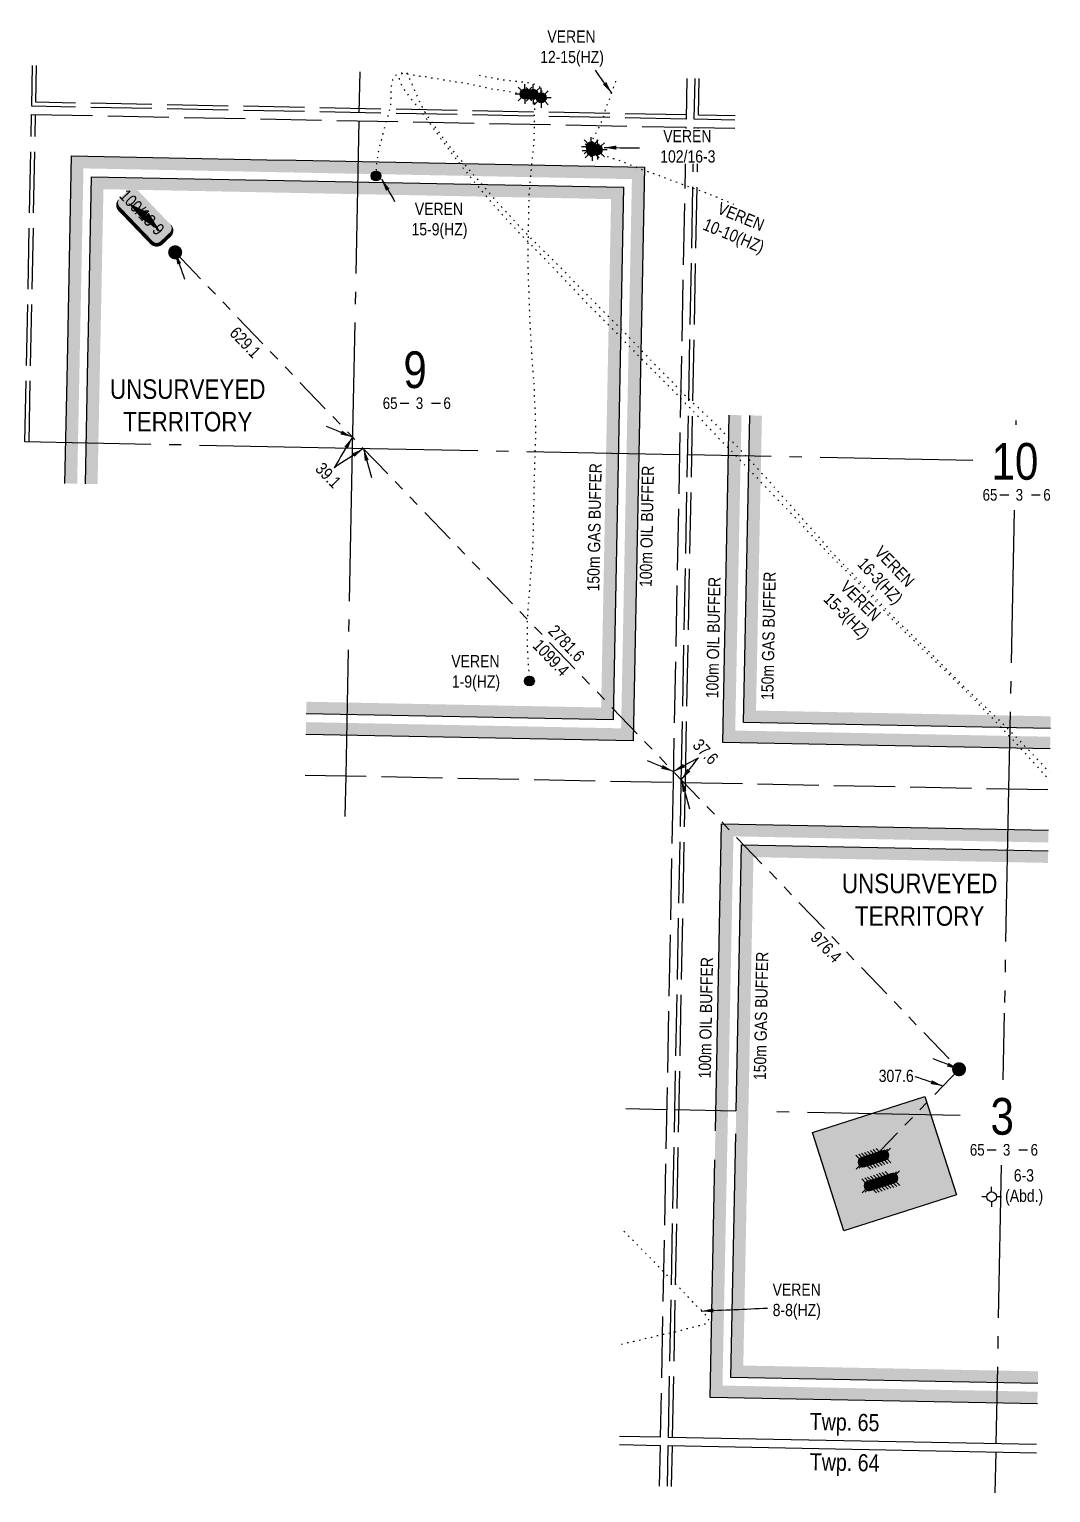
# Model space of a CAD drawing. Extents: x 408473 to 428843, y 6046006 to 6059852.
# Drawn here: x 421938 to 422774, y 6048224 to 6049422 of the extents above; entities that cross this region are included whole.
import ezdxf
from ezdxf.enums import TextEntityAlignment as Align

# ---------------------------------------------------------------- set-up
doc = ezdxf.new("R2010")
doc.units = 0
doc.header["$LTSCALE"] = 5
doc.header["$PDSIZE"] = 0.5
for name, pattern in [('foc-DOT', [1, 0.2, -0.8]), ('foc-DRILLPATH', [14.75, 6, -1.75, 1.75, -1.75, 1.75, -1.75]), ('foc-QUARTERLINE', [33, 25, -3, 2, -3]), ('foc-UNSURVEYED', [12.5, 10, -2.5])]:
    doc.linetypes.add(name, pattern=pattern)
for name, color, linetype in [('10', 1, 'Continuous'), ('9', 3, 'Continuous'), ('ABADATA-DRILL', 8, 'foc-DOT'), ('ABADATA-DRILL-T', 8, 'Continuous'), ('AS-TARGET-GAS', 182, 'Continuous'), ('AS-TARGET-GAS-H', 181, 'Continuous'), ('AS-TARGET-OIL', 146, 'Continuous'), ('AS-TARGET-OIL-H', 131, 'Continuous'), ('D-TXT', 6, 'Continuous'), ('L-BD', 7, 'Continuous'), ('L-MON', 1, 'Continuous'), ('L-SECLBL', 7, 'Continuous'), ('L-SECQ', 8, 'foc-QUARTERLINE'), ('L-SECU', 7, 'Continuous'), ('L-UNS-T', 3, 'Continuous'), ('L-USEC', 7, 'foc-UNSURVEYED'), ('P-BUFFER-PURPLE-T', 187, 'Continuous'), ('P-PDRILLPATH', 12, 'foc-DRILLPATH'), ('P-PROPOSED', 10, 'Continuous'), ('P-PROPOSED-H', 21, 'Continuous')]:
    doc.layers.add(name, color=color, linetype=linetype)
doc.styles.add('80', font='ARIALN.TTF', dxfattribs={"height": 10})
doc.styles.add('80CG', font='ARIALN.TTF', dxfattribs={"height": 10})
doc.styles.add('80L', font='ARIALN.TTF', dxfattribs={"height": 10})
doc.styles.add('SIMPLEX', font='ARIALN.TTF')
doc.dimstyles.new('Compass 5 000', dxfattribs={"dimscale": 5, "dimtxt": 9, "dimasz": 2, "dimexe": 0.2, "dimexo": 0.0625, "dimgap": 0.5, "dimtad": 0, "dimtih": 1, "dimtoh": 1, "dimzin": 0, "dimdsep": 46, "dimtxsty": '80CG', "dimcen": 0.1, "dimse1": 1, "dimse2": 1, "dimclrd": 256, "dimclrt": 256, "dimaunit": 1, "dimadec": 4, "dimazin": 0, "dimtfac": 0.06, "dimtofl": 0, "dimtmove": 0, "dimatfit": 1, "dimfxl": 0.2, "dimtolj": 1, "dimtzin": 0, "dimlwd": -1, "dimarcsym": 0})

# ---------------------------------------------------------------- blocks, each defined once
blk = doc.blocks.new('GAS')
h = blk.add_hatch(color=255)
h.dxf.hatch_style = 1
edge = h.paths.add_edge_path()
edge.add_arc((0, 0), 0.9, 0, 360)
for p, q in [((-0.81, 0), (-1.62, 0)), ((-0.57, 0.57), (-1.14, 1.14)), ((0, 0.81), (0, 1.62)), ((0.57, 0.57), (1.14, 1.14)), ((1.62, 0), (0.81, 0)), ((-0.57, -0.57), (-1.14, -1.14)), ((0, -0.81), (0, -1.62)), ((1.14, -1.14), (0.57, -0.57))]:
    blk.add_line(p, q)
blk.add_circle((0, 0), 0.8)
blk = doc.blocks.new('L-SECLBL')
at = {"layer": '9', "color": 7}
for p, q in [((-5.1, -27.8), (-12.3, -27.8)), ((20.7, -27.8), (13.5, -27.8))]:
    blk.add_line(p, q, dxfattribs=at)
at = {"layer": '10', "color": 2, "style": 'SIMPLEX'}
blk.add_attdef('SEC', text='', height=30, dxfattribs=at).set_placement((0, 0), align=Align.MIDDLE)
at = {"layer": '10', "color": 5, "style": '80L'}
blk.add_attdef('TWP', text='', height=9.5, dxfattribs=at).set_placement((-14.4, -27.4), align=Align.MIDDLE_RIGHT)
blk.add_attdef('RGE', text='', height=9.5, dxfattribs=at).set_placement((3.6, -27.4), align=Align.MIDDLE_CENTER)
blk.add_attdef('MER', text='', height=9.5, dxfattribs=at).set_placement((23.2, -27.4), align=Align.MIDDLE_LEFT)
blk = doc.blocks.new('GABD')
for p, q in [((-0.81, 0), (-1.62, 0)), ((0, 0.81), (0, 1.62)), ((1.62, 0), (0.81, 0)), ((0, -0.81), (0, -1.62))]:
    blk.add_line(p, q)
blk.add_circle((0, 0), 0.8)
blk = doc.blocks.new('plbh')
at = {"layer": 'L-MON'}
h = blk.add_hatch(color=255, dxfattribs=at)
h.dxf.hatch_style = 1
edge = h.paths.add_edge_path()
edge.add_arc((0, 0), 1.16, 0, 360)
h = blk.add_hatch(color=256, dxfattribs=at)
h.dxf.hatch_style = 1
h.paths.add_polyline_path([(0.96, 0, 1), (-0.96, 0, 1)])
h.paths.add_polyline_path([(0.91, 0, 1), (-0.91, 0, 1)], flags=16)
h.paths.add_polyline_path([(0.45, 0, -1), (-0.45, 0, -1)], flags=0)
h = blk.add_hatch(color=256, dxfattribs=at)
h.dxf.hatch_style = 1
h.paths.add_polyline_path([(0.45, 0, 1), (-0.45, 0, 1)])
h.paths.add_polyline_path([(0.4, 0, 1), (-0.4, 0, 1)], flags=16)
at = {"layer": 'L-MON', "color": 240}
for radius in [0.96, 0.91, 0.45, 0.4]:
    blk.add_circle((0, 0), radius, dxfattribs=at)
blk = doc.blocks.new('*U124')
h = blk.add_hatch(color=255)
edge = h.paths.add_edge_path()
edge.add_line((-19, -11.5), (19, -11.5))
edge.add_arc((19, -5.5), 6, 270, 360)
edge.add_line((25, -5.5), (25, 4))
edge.add_arc((19, 4), 6, 0, 90)
edge.add_line((19, 10), (-19, 10))
edge.add_arc((-19, 4), 6, 90, 180)
edge.add_line((-25, 4), (-25, -5.5))
edge.add_arc((-19, -5.5), 6, 180, 270)
at = {"color": 1, "flags": 128}
blk.add_lwpolyline([(-19, -11.5, 3, 3, 0), (19, -11.5, 3, 3, 0.414214), (25, -5.5, 3, 3, 0), (25, 4, 3, 0, 0.414214), (19, 10, 0, 0, 0), (-19, 10, 0, 0, 0.414214), (-25, 4, 0, 0, 0), (-25, -5.5, 0, 3, 0.414214)], format="xyseb", close=True, dxfattribs=at)
for points in [[(-17.6, -2.9, 0, 7.5, 0), (0, 0, 0, 0, 0)], [(17.1, 0, 0, 7.5, 0), (0, 0, 0, 0, 0)]]:
    blk.add_lwpolyline(points, format="xyseb", dxfattribs=at)
at = {"color": 1, "style": '80'}
blk.add_attdef('ENTER_TEXT_001', (-26.8, -4.9), '', height=10, dxfattribs=at)
blk = doc.blocks.new('WC')
at = {"layer": 'L-MON'}
h = blk.add_hatch(color=255, dxfattribs=at)
h.dxf.hatch_style = 1
edge = h.paths.add_edge_path()
edge.add_arc((0, 0), 0.9, 0, 360)
at = {"layer": 'L-MON', "color": 240, "flags": 128}
for points in [[(-0.62, 0.5), (-1.23, 1.12)], [(0.52, 0.61), (1.13, 1.21)], [(-1.18, -1.18), (-0.56, -0.57)], [(1.16, -1.18), (0.56, -0.57)]]:
    blk.add_lwpolyline(points, dxfattribs=at)
at = {"layer": 'L-MON', "color": 240}
for radius in [0.8, 0.373]:
    blk.add_circle((0, 0), radius, dxfattribs=at)

msp = doc.modelspace()

# ---------------------------------------------------------------- hatches: boundary and pattern name
at = {"layer": 'ABADATA-DRILL-T'}
h = msp.add_hatch(color=256, dxfattribs=at)
h.dxf.hatch_style = 1
edge = h.paths.add_edge_path()
edge.add_arc((422221.811, 6049301.945), 4, 0, 360)
h = msp.add_hatch(color=256, dxfattribs=at)
h.dxf.hatch_style = 1
edge = h.paths.add_edge_path()
edge.add_arc((422347.438, 6048888.462), 4, 0, 360)
at = {"layer": 'AS-TARGET-GAS-H'}
h = msp.add_hatch(color=256, dxfattribs=at)
h.dxf.hatch_style = 1
h.paths.add_polyline_path([(421983.851, 6049049.904), (421993.85, 6049049.708), (421998.669, 6049291.102), (422414.248, 6049282.953), (422406.088, 6048866.815), (422164.897, 6048871.544), (422164.699, 6048861.546), (422415.89, 6048856.621), (422424.442, 6049292.755), (422132.819, 6049298.474), (422115.355, 6049298.816), (421988.871, 6049301.296), (421986.364, 6049175.751), (421985.889, 6049151.971)])
h = msp.add_hatch(color=256, dxfattribs=at)
h.dxf.hatch_style = 1
h.paths.add_polyline_path([(422774.152, 6048859.598), (422773.957, 6048849.6), (422522.689, 6048854.527), (422527.708, 6049105.919), (422537.706, 6049105.723), (422532.886, 6048864.329)])
h = msp.add_hatch(color=256, dxfattribs=at)
h.dxf.hatch_style = 1
h.paths.add_polyline_path([(422771.821, 6048739.62), (422772.015, 6048749.619), (422520.981, 6048754.541), (422512.272, 6048318.41), (422763.541, 6048313.483), (422763.735, 6048323.481), (422522.47, 6048328.212), (422530.779, 6048744.347)])
at = {"layer": 'AS-TARGET-OIL-H'}
h = msp.add_hatch(color=256, dxfattribs=at)
h.dxf.hatch_style = 1
h.paths.add_polyline_path([(421967.155, 6049050.231), (421977.153, 6049050.035), (421982.306, 6049308.126), (422431.272, 6049299.323), (422422.457, 6048849.791), (422164.567, 6048854.848), (422164.369, 6048844.85), (422432.259, 6048839.597), (422441.466, 6049309.125), (422156.468, 6049314.713), (422132.51, 6049315.183), (421972.508, 6049318.32), (421969.128, 6049149.068), (421968.862, 6049135.725)])
h = msp.add_hatch(color=256, dxfattribs=at)
h.dxf.hatch_style = 1
h.paths.add_polyline_path([(422773.827, 6048842.901), (422773.63, 6048832.903), (422505.659, 6048838.157), (422511.011, 6049106.247), (422521.01, 6049106.05), (422515.856, 6048847.959)])
h = msp.add_hatch(color=256, dxfattribs=at)
h.dxf.hatch_style = 1
h.paths.add_polyline_path([(422772.145, 6048756.317), (422772.339, 6048766.315), (422504.617, 6048771.565), (422495.242, 6048302.04), (422763.217, 6048296.786), (422763.411, 6048306.784), (422505.44, 6048311.842), (422514.416, 6048761.371)])
at = {"layer": 'P-PROPOSED-H'}
h = msp.add_hatch(color=256, dxfattribs=at)
h.dxf.hatch_style = 1
h.paths.add_polyline_path([(422579.002, 6048518.955), (422671.101, 6048548.518), (422696.939, 6048468.023), (422662.082, 6048456.882), (422604.827, 6048438.503)])

# ---------------------------------------------------------------- linework, layer by layer
at = {"layer": 'ABADATA-DRILL', "flags": 128}
for points in [[(422343.758, 6049368.986), (422343.758, 6049368.986), (422343.794, 6049368.969), (422343.857, 6049368.931), (422343.933, 6049368.893), (422344.019, 6049368.851), (422344.121, 6049368.796), (422344.19, 6049368.731), (422344.175, 6049368.674), (422344.111, 6049368.619), (422344.036, 6049368.534), (422343.928, 6049368.453), (422343.78, 6049368.389), (422343.601, 6049368.299), (422343.416, 6049368.223), (422343.299, 6049368.208), (422343.23, 6049368.223), (422343.153, 6049368.224), (422343.063, 6049368.216), (422343.003, 6049368.241), (422342.998, 6049368.318), (422342.993, 6049368.378), (422342.984, 6049368.465), (422342.973, 6049368.588), (422342.956, 6049368.695), (422342.944, 6049368.772), (422342.914, 6049368.946), (422342.899, 6049369.053), (422342.884, 6049369.147), (422342.862, 6049369.217), (422342.847, 6049369.274), (422342.842, 6049369.338), (422342.853, 6049369.401), (422342.871, 6049369.464), (422342.882, 6049369.513), (422342.876, 6049369.557), (422342.873, 6049369.594), (422342.867, 6049369.62), (422342.858, 6049369.651), (422342.852, 6049369.687), (422342.839, 6049369.731), (422342.823, 6049369.738), (422342.825, 6049369.675), (422342.83, 6049369.578), (422342.831, 6049369.478), (422342.842, 6049369.381), (422342.85, 6049369.284), (422342.846, 6049369.234), (422342.839, 6049369.188), (422342.821, 6049369.135), (422342.763, 6049369.089), (422342.646, 6049369.061), (422342.469, 6049369.055), (422342.236, 6049369.059), (422341.959, 6049369.072), (422341.64, 6049369.088), (422341.27, 6049369.115), (422340.854, 6049369.14), (422340.401, 6049369.169), (422339.925, 6049369.195), (422339.442, 6049369.224), (422338.946, 6049369.274), (422338.411, 6049369.345), (422337.836, 6049369.423), (422337.221, 6049369.512), (422336.559, 6049369.628), (422335.869, 6049369.762), (422335.141, 6049369.903), (422334.374, 6049370.061), (422333.587, 6049370.227), (422332.84, 6049370.381), (422332.113, 6049370.536), (422331.366, 6049370.7), (422330.583, 6049370.873), (422329.769, 6049371.035), (422328.919, 6049371.189), (422328.045, 6049371.349), (422327.175, 6049371.507), (422326.35, 6049371.646), (422324.718, 6049371.882), (422323.03, 6049372.152), (422321.405, 6049372.447), (422319.953, 6049372.672), (422319.291, 6049372.755), (422318.639, 6049372.828), (422317.967, 6049372.895), (422317.268, 6049372.969), (422316.55, 6049373.076), (422315.836, 6049373.217), (422315.036, 6049373.409), (422314.26, 6049373.615), (422313.471, 6049373.814), (422312.678, 6049374.003), (422311.884, 6049374.182), (422311.088, 6049374.357), (422310.291, 6049374.52), (422309.49, 6049374.682), (422308.694, 6049374.854), (422307.867, 6049375.044), (422307.018, 6049375.241), (422306.154, 6049375.428), (422305.314, 6049375.605), (422304.468, 6049375.791), (422303.611, 6049375.978), (422302.758, 6049376.162), (422301.928, 6049376.335), (422301.131, 6049376.5), (422300.347, 6049376.659), (422299.584, 6049376.804), (422298.809, 6049376.943), (422298.009, 6049377.082), (422297.162, 6049377.242), (422296.275, 6049377.416), (422295.352, 6049377.591), (422294.428, 6049377.759), (422293.524, 6049377.917), (422292.63, 6049378.065), (422291.71, 6049378.21), (422290.782, 6049378.355), (422289.885, 6049378.489), (422289.05, 6049378.599), (422288.269, 6049378.698), (422287.477, 6049378.806), (422286.646, 6049378.936), (422285.829, 6049379.072), (422285.051, 6049379.194), (422284.263, 6049379.307), (422283.422, 6049379.416), (422282.551, 6049379.534), (422281.653, 6049379.668), (422280.789, 6049379.798), (422279.914, 6049379.916), (422279.126, 6049380.028), (422278.302, 6049380.157), (422277.495, 6049380.297), (422276.694, 6049380.449), (422275.904, 6049380.598), (422275.127, 6049380.757), (422274.35, 6049380.929), (422273.547, 6049381.111), (422271.916, 6049381.44), (422271.128, 6049381.559), (422270.373, 6049381.654), (422269.612, 6049381.752), (422268.804, 6049381.865), (422268.003, 6049381.977), (422267.241, 6049382.082), (422266.467, 6049382.204), (422265.663, 6049382.354), (422264.826, 6049382.507), (422263.972, 6049382.663), (422263.135, 6049382.813), (422262.337, 6049382.952), (422261.573, 6049383.087), (422260.816, 6049383.216), (422260.287, 6049383.286), (422259.535, 6049383.354), (422258.742, 6049383.403), (422257.893, 6049383.46), (422256.968, 6049383.542), (422255.98, 6049383.671), (422255, 6049383.834), (422254.063, 6049383.999), (422253.186, 6049384.163), (422252.346, 6049384.323), (422251.519, 6049384.476), (422250.711, 6049384.622), (422249.921, 6049384.764), (422249.15, 6049384.899), (422248.389, 6049385.028), (422247.628, 6049385.146), (422246.86, 6049385.274), (422246.079, 6049385.406), (422245.312, 6049385.535), (422244.564, 6049385.656), (422243.866, 6049385.777), (422243.198, 6049385.88), (422242.556, 6049385.929), (422241.928, 6049385.902), (422241.323, 6049385.79), (422240.716, 6049385.615), (422240.124, 6049385.39), (422239.546, 6049385.115), (422238.969, 6049384.803), (422238.409, 6049384.467), (422237.819, 6049384.099), (422237.233, 6049383.674), (422236.689, 6049383.118), (422236.201, 6049382.397), (422235.768, 6049381.529), (422235.378, 6049380.516), (422235.025, 6049379.393), (422234.718, 6049378.166), (422234.478, 6049376.84), (422234.281, 6049375.437), (422234.099, 6049374.004), (422233.961, 6049372.576), (422233.884, 6049371.067), (422233.871, 6049369.52), (422233.873, 6049367.943), (422233.887, 6049366.276), (422233.895, 6049364.496), (422233.845, 6049362.63), (422233.664, 6049360.71), (422233.352, 6049358.742), (422232.989, 6049356.729), (422232.585, 6049354.71), (422232.08, 6049352.739), (422231.485, 6049350.821), (422230.898, 6049348.948), (422230.328, 6049347.063), (422229.83, 6049345.339), (422229.31, 6049343.469), (422228.8, 6049341.602), (422228.29, 6049339.748), (422227.784, 6049337.921), (422227.277, 6049336.081), (422226.802, 6049334.276), (422226.327, 6049332.519), (422225.88, 6049330.807), (422225.45, 6049329.135), (422225.031, 6049327.496), (422224.633, 6049325.914), (422224.262, 6049324.348), (422223.926, 6049322.821), (422223.607, 6049321.35), (422223.332, 6049319.918), (422223.114, 6049318.526), (422222.914, 6049317.146), (422222.73, 6049315.796), (422222.551, 6049314.469), (422222.392, 6049313.179), (422222.277, 6049311.911), (422222.116, 6049309.464), (422222.042, 6049308.288), (422221.987, 6049307.159), (422221.945, 6049306.056), (422221.91, 6049304.977), (422221.88, 6049303.927), (422221.811, 6049301.945)], [(422343.758, 6049368.986), (422343.758, 6049368.986), (422343.794, 6049368.969), (422343.857, 6049368.931), (422343.933, 6049368.893), (422344.019, 6049368.851), (422344.121, 6049368.796), (422344.19, 6049368.731), (422344.175, 6049368.674), (422344.111, 6049368.619), (422344.036, 6049368.534), (422343.928, 6049368.453), (422343.78, 6049368.389), (422343.601, 6049368.299), (422343.416, 6049368.223), (422343.299, 6049368.208), (422343.23, 6049368.223), (422343.153, 6049368.224), (422343.063, 6049368.216), (422343.003, 6049368.241), (422342.998, 6049368.318), (422342.993, 6049368.378), (422342.984, 6049368.465), (422342.973, 6049368.588), (422342.956, 6049368.695), (422342.944, 6049368.772), (422342.914, 6049368.946), (422342.899, 6049369.053), (422342.884, 6049369.147), (422342.862, 6049369.217), (422342.847, 6049369.274), (422342.842, 6049369.338), (422342.853, 6049369.401), (422342.871, 6049369.464), (422342.882, 6049369.513), (422342.876, 6049369.557), (422342.873, 6049369.594), (422342.867, 6049369.62), (422342.858, 6049369.651), (422342.852, 6049369.687), (422342.839, 6049369.731), (422342.823, 6049369.738), (422342.825, 6049369.675), (422342.83, 6049369.578), (422342.831, 6049369.478), (422342.842, 6049369.381), (422342.85, 6049369.284), (422342.846, 6049369.234), (422342.839, 6049369.188), (422342.824, 6049369.141), (422342.821, 6049369.135), (422342.763, 6049369.089), (422342.646, 6049369.061), (422342.469, 6049369.055), (422342.236, 6049369.059), (422341.959, 6049369.072), (422341.64, 6049369.088), (422341.27, 6049369.115), (422340.854, 6049369.14), (422340.401, 6049369.169), (422339.925, 6049369.195), (422339.442, 6049369.221), (422338.943, 6049369.274), (422338.411, 6049369.345), (422337.836, 6049369.419), (422337.221, 6049369.512), (422336.559, 6049369.628), (422335.869, 6049369.762), (422335.141, 6049369.903), (422334.374, 6049370.061), (422333.587, 6049370.227), (422332.84, 6049370.381), (422332.113, 6049370.536), (422331.366, 6049370.7), (422330.583, 6049370.873), (422329.769, 6049371.035), (422328.919, 6049371.189), (422328.045, 6049371.349), (422327.175, 6049371.507), (422326.35, 6049371.646), (422324.718, 6049371.882), (422323.03, 6049372.152), (422321.405, 6049372.447), (422319.953, 6049372.672), (422319.291, 6049372.755), (422318.639, 6049372.828), (422317.967, 6049372.895), (422317.268, 6049372.969), (422316.55, 6049373.076), (422315.803, 6049373.221), (422315.04, 6049373.406), (422314.26, 6049373.611), (422313.474, 6049373.813), (422312.678, 6049374.003), (422311.884, 6049374.182), (422311.091, 6049374.354), (422310.291, 6049374.52), (422309.49, 6049374.682), (422308.697, 6049374.851), (422307.87, 6049375.044), (422307.017, 6049375.238), (422306.154, 6049375.428), (422305.314, 6049375.605), (422304.471, 6049375.788), (422303.615, 6049375.978), (422302.761, 6049376.162), (422301.928, 6049376.335), (422301.131, 6049376.497), (422300.354, 6049376.656), (422299.587, 6049376.804), (422298.813, 6049376.94), (422298.009, 6049377.079), (422297.162, 6049377.242), (422296.275, 6049377.416), (422295.355, 6049377.591), (422294.428, 6049377.759), (422293.524, 6049377.917), (422292.63, 6049378.062), (422291.713, 6049378.206), (422290.826, 6049378.347), (422289.885, 6049378.486), (422289.053, 6049378.595), (422288.272, 6049378.694), (422287.477, 6049378.803), (422286.646, 6049378.933), (422285.829, 6049379.069), (422285.051, 6049379.194), (422284.263, 6049379.303), (422283.422, 6049379.413), (422282.544, 6049379.534), (422281.653, 6049379.665), (422280.789, 6049379.795), (422279.951, 6049379.908), (422279.126, 6049380.028), (422278.302, 6049380.154), (422277.495, 6049380.293), (422276.694, 6049380.446), (422275.904, 6049380.595), (422275.127, 6049380.757), (422274.35, 6049380.929), (422273.547, 6049381.108), (422271.916, 6049381.437), (422271.128, 6049381.559), (422270.373, 6049381.654), (422269.612, 6049381.752), (422268.807, 6049381.861), (422268.003, 6049381.974), (422267.241, 6049382.079), (422266.467, 6049382.204), (422265.663, 6049382.35), (422264.826, 6049382.503), (422263.972, 6049382.66), (422263.135, 6049382.813), (422262.337, 6049382.949), (422261.573, 6049383.084), (422260.816, 6049383.212), (422260.287, 6049383.283), (422259.535, 6049383.351), (422258.742, 6049383.403), (422257.893, 6049383.457), (422256.968, 6049383.542), (422255.98, 6049383.668), (422255, 6049383.83), (422254.063, 6049383.996), (422253.189, 6049384.163), (422252.346, 6049384.323), (422251.519, 6049384.472), (422250.711, 6049384.618), (422249.921, 6049384.761), (422249.15, 6049384.899), (422248.389, 6049385.024), (422247.631, 6049385.146), (422246.86, 6049385.271), (422246.083, 6049385.403), (422245.312, 6049385.532), (422245.003, 6049385.584), (422244.59, 6049385.646), (422243.932, 6049385.725), (422243.374, 6049385.696), (422242.881, 6049385.513), (422242.398, 6049385.186), (422241.909, 6049384.758), (422241.453, 6049384.297), (422241.053, 6049383.802), (422240.762, 6049383.221), (422240.64, 6049382.616), (422240.632, 6049382.236), (422240.708, 6049381.498), (422240.866, 6049380.725), (422241.1, 6049379.89), (422241.418, 6049378.974), (422241.809, 6049378.009), (422242.276, 6049376.973), (422242.841, 6049375.875), (422243.515, 6049374.702), (422244.284, 6049373.479), (422245.156, 6049372.202), (422246.103, 6049370.86), (422247.106, 6049369.476), (422248.714, 6049367.321), (422250.498, 6049365.012), (422252.399, 6049362.644), (422254.4, 6049360.131), (422255.756, 6049358.411), (422257.145, 6049356.64), (422258.569, 6049354.788), (422260.034, 6049352.842), (422261.538, 6049350.815), (422263.083, 6049348.728), (422264.661, 6049346.56), (422266.267, 6049344.311), (422267.893, 6049342.038), (422269.574, 6049339.712), (422271.261, 6049337.374), (422272.965, 6049335.017), (422274.747, 6049332.555), (422276.464, 6049330.181), (422278.188, 6049327.823), (422279.965, 6049325.431), (422281.781, 6049323.035), (422283.644, 6049320.614), (422285.526, 6049318.18), (422287.438, 6049315.738), (422289.381, 6049313.286), (422291.303, 6049310.855), (422293.251, 6049308.382), (422295.19, 6049305.907), (422297.138, 6049303.432), (422299.106, 6049300.959), (422301.089, 6049298.516), (422303.111, 6049296.069), (422304.159, 6049294.802), (422306.937, 6049291.456), (422308.426, 6049289.683), (422310.048, 6049287.758), (422313.326, 6049283.869), (422316.232, 6049280.431), (422319.348, 6049276.829), (422322.571, 6049273.225), (422325.762, 6049269.701), (422329.03, 6049266.14), (422332.261, 6049262.642), (422335.549, 6049259.1), (422338.801, 6049255.622), (422342.153, 6049252.138), (422345.494, 6049248.752), (422348.89, 6049245.318), (422352.201, 6049241.952), (422355.584, 6049238.501), (422358.875, 6049235.146), (422362.247, 6049231.682), (422365.551, 6049228.256), (422368.896, 6049224.77), (422372.123, 6049221.375), (422375.444, 6049217.863), (422378.664, 6049214.429), (422381.965, 6049210.9), (422385.195, 6049207.475), (422388.503, 6049203.953), (422391.756, 6049200.525), (422395.152, 6049197.084), (422398.487, 6049193.754), (422401.901, 6049190.333), (422405.226, 6049187.02), (422408.653, 6049183.612), (422411.978, 6049180.276), (422415.357, 6049176.822), (422418.615, 6049173.44), (422421.96, 6049169.951), (422425.227, 6049166.559), (422428.589, 6049163.085), (422431.84, 6049159.734), (422435.203, 6049156.264), (422438.448, 6049152.956), (422441.868, 6049149.541), (422445.19, 6049146.232), (422448.597, 6049142.801), (422451.856, 6049139.496), (422455.259, 6049136.065), (422458.571, 6049132.736), (422461.97, 6049129.298), (422465.226, 6049125.987), (422468.608, 6049122.536), (422471.86, 6049119.191), (422475.239, 6049115.734), (422478.544, 6049112.385), (422481.902, 6049108.908), (422485.093, 6049105.535), (422488.411, 6049102.019), (422491.615, 6049098.625), (422494.926, 6049095.106), (422498.111, 6049091.726), (422501.446, 6049088.232), (422504.75, 6049084.863), (422508.153, 6049081.429), (422511.441, 6049078.067), (422514.789, 6049074.584), (422517.997, 6049071.22), (422521.325, 6049067.717), (422524.569, 6049064.296), (422527.894, 6049060.79), (422531.098, 6049057.439), (422534.457, 6049053.966), (422537.652, 6049050.635), (422540.963, 6049047.11), (422544.151, 6049043.733), (422547.506, 6049040.256), (422550.768, 6049036.904), (422554.167, 6049033.467), (422557.502, 6049030.107), (422560.854, 6049026.627), (422564.067, 6049023.226), (422567.375, 6049019.701), (422570.538, 6049016.228), (422573.764, 6049012.63), (422576.896, 6049009.168), (422580.208, 6049005.649), (422583.441, 6049002.227), (422586.725, 6048998.685), (422589.948, 6048995.258), (422593.294, 6048991.768), (422596.575, 6048988.446), (422600.03, 6048985.067), (422603.39, 6048981.817), (422606.854, 6048978.448), (422610.22, 6048975.161), (422613.664, 6048971.773), (422617.009, 6048968.456), (422620.419, 6048965.032), (422623.71, 6048961.657), (422627.052, 6048958.167), (422630.234, 6048954.697), (422633.443, 6048951.086), (422636.555, 6048947.597), (422639.789, 6048944.006), (422642.981, 6048940.556), (422646.344, 6048937.086), (422649.662, 6048933.767), (422655.494, 6048928.074), (422658.966, 6048924.712), (422662.273, 6048921.496), (422665.747, 6048918.137), (422669.112, 6048914.93), (422672.613, 6048911.6), (422675.98, 6048908.353), (422679.441, 6048904.985), (422682.837, 6048901.687), (422686.315, 6048898.331), (422689.698, 6048895.094), (422693.169, 6048891.732), (422696.505, 6048888.429), (422699.932, 6048885.017), (422703.237, 6048881.721), (422706.644, 6048878.294), (422709.945, 6048874.941), (422713.314, 6048871.481), (422716.582, 6048868.092), (422719.94, 6048864.619), (422723.185, 6048861.261), (422726.54, 6048857.784), (422729.805, 6048854.439), (422733.164, 6048850.966), (422736.394, 6048847.545), (422739.695, 6048844.016), (422742.901, 6048840.565), (422746.179, 6048837.014), (422749.364, 6048833.54), (422752.614, 6048829.962), (422755.783, 6048826.482), (422759.047, 6048822.921), (422762.196, 6048819.468), (422765.443, 6048815.89), (422768.595, 6048812.404), (422771.838, 6048808.819), (422773.137, 6048807.384)], [(422246.852, 6049386.291), (422247.175, 6049385.618), (422248.274, 6049383.323), (422249.476, 6049380.745), (422250.654, 6049378.062), (422251.931, 6049375.022), (422253.269, 6049371.852), (422254.796, 6049368.335), (422256.377, 6049364.81), (422257.995, 6049361.304), (422259.724, 6049357.829), (422261.716, 6049354.336), (422263.957, 6049350.814), (422266.357, 6049347.263), (422268.906, 6049343.606), (422271.55, 6049339.903), (422274.339, 6049336.077), (422277.118, 6049332.315), (422280.049, 6049328.413), (422283.495, 6049323.954), (422286.717, 6049319.987), (422288.363, 6049318.044), (422290, 6049316.165), (422293.192, 6049312.528), (422296.387, 6049308.864), (422299.536, 6049305.235), (422302.728, 6049301.572), (422305.891, 6049297.952), (422309.079, 6049294.282), (422312.201, 6049290.63), (422315.396, 6049286.939), (422318.552, 6049283.343), (422321.77, 6049279.636), (422324.937, 6049276.089), (422328.3, 6049272.459), (422331.485, 6049268.976), (422334.854, 6049265.342), (422338.111, 6049261.941), (422341.534, 6049258.326), (422344.959, 6049254.654), (422348.2, 6049251.277), (422351.479, 6049247.978), (422354.992, 6049244.515), (422358.384, 6049241.217), (422361.878, 6049237.818), (422365.302, 6049234.463), (422368.755, 6049231.025), (422372.136, 6049227.627), (422375.551, 6049224.156), (422378.884, 6049220.707), (422382.239, 6049217.206), (422385.554, 6049213.711), (422388.914, 6049210.26), (422392.125, 6049207.083), (422395.774, 6049203.457), (422399.194, 6049200.013), (422402.691, 6049196.453), (422405.966, 6049193.115), (422409.31, 6049189.705), (422412.749, 6049186.227), (422416.08, 6049182.904), (422419.592, 6049179.4), (422422.887, 6049176.055), (422426.354, 6049172.496), (422429.608, 6049169.121), (422433.058, 6049165.529), (422436.282, 6049162.149), (422439.718, 6049158.524), (422442.922, 6049155.13), (422446.143, 6049151.756), (422449.558, 6049148.244), (422452.905, 6049144.848), (422456.354, 6049141.383), (422459.698, 6049137.973), (422463.089, 6049134.469), (422466.416, 6049131.026), (422469.758, 6049127.549), (422473.147, 6049124.102), (422476.575, 6049120.721), (422480.069, 6049117.358), (422483.562, 6049114.092), (422487.134, 6049110.757), (422490.617, 6049107.475), (422494.137, 6049104.098), (422497.572, 6049100.763), (422501.032, 6049097.321), (422504.353, 6049093.945), (422507.798, 6049090.427), (422511.072, 6049087.082), (422514.532, 6049083.496), (422517.724, 6049080.136), (422520.944, 6049076.715), (422524.323, 6049073.121), (422527.553, 6049069.66), (422530.869, 6049066.044), (422534.073, 6049062.524), (422537.346, 6049058.916), (422540.547, 6049055.349), (422543.796, 6049051.704), (422546.973, 6049048.131), (422550.172, 6049044.504), (422553.385, 6049040.896), (422556.615, 6049037.312), (422559.851, 6049033.714), (422563.025, 6049030.158), (422566.27, 6049026.486), (422569.421, 6049022.934), (422572.693, 6049019.262), (422575.83, 6049015.72), (422579.091, 6049012.018), (422582.179, 6049008.493), (422585.469, 6049004.754), (422588.514, 6049001.217), (422591.79, 6048997.442), (422594.896, 6048993.97), (422598.072, 6048990.543), (422601.539, 6048986.965), (422604.814, 6048983.613), (422608.254, 6048980.061), (422611.528, 6048976.659), (422614.972, 6048973.081), (422618.232, 6048969.696), (422621.636, 6048966.122), (422624.889, 6048962.687), (422628.223, 6048959.154), (422631.481, 6048955.619), (422634.741, 6048952.051), (422638.009, 6048948.489), (422641.316, 6048944.953), (422644.706, 6048941.523), (422648.143, 6048938.118), (422651.604, 6048934.752), (422655.064, 6048931.483), (422658.376, 6048928.334), (422662.014, 6048924.815), (422665.304, 6048921.593), (422668.912, 6048918.078), (422672.462, 6048914.611), (422675.781, 6048911.315), (422679.305, 6048907.788), (422682.591, 6048904.506), (422685.91, 6048901.194), (422689.415, 6048897.697), (422692.75, 6048894.364), (422696.216, 6048890.889), (422699.58, 6048887.528), (422703.04, 6048884.083), (422706.438, 6048880.715), (422709.905, 6048877.35), (422713.421, 6048874.037), (422716.923, 6048870.73), (422720.428, 6048867.374), (422723.909, 6048864.042), (422727.404, 6048860.685), (422730.882, 6048857.343), (422734.377, 6048853.99), (422737.819, 6048850.659), (422741.278, 6048847.226), (422744.642, 6048843.816), (422748.044, 6048840.319), (422751.324, 6048836.893), (422754.727, 6048833.336), (422758.007, 6048829.907), (422761.401, 6048826.343), (422764.658, 6048822.915), (422768.048, 6048819.324), (422771.307, 6048815.879), (422773.262, 6048813.805)], [(422357.025, 6049365.905), (422357.046, 6049365.961), (422357.119, 6049366.117), (422357.189, 6049366.249), (422357.261, 6049366.39), (422357.289, 6049366.437), (422357.323, 6049366.493), (422357.352, 6049366.569), (422357.384, 6049366.678), (422357.41, 6049366.828), (422357.437, 6049367.027), (422357.469, 6049367.267), (422357.524, 6049367.699), (422357.57, 6049368.178), (422357.613, 6049368.687), (422357.643, 6049369.197), (422357.674, 6049369.72), (422357.691, 6049370.246), (422357.658, 6049370.764), (422357.574, 6049371.245), (422357.468, 6049371.661), (422357.362, 6049371.996), (422357.273, 6049372.228), (422357.216, 6049372.399), (422357.209, 6049372.516), (422357.254, 6049372.609), (422357.372, 6049372.703), (422357.489, 6049372.727), (422357.597, 6049372.758), (422357.684, 6049372.787), (422357.768, 6049372.822), (422357.826, 6049372.881), (422357.864, 6049372.937), (422357.871, 6049372.95), (422357.874, 6049372.96), (422357.885, 6049372.989), (422357.895, 6049372.999), (422357.915, 6049373.012), (422357.912, 6049373.019), (422357.87, 6049373.063), (422357.732, 6049373.209), (422357.488, 6049373.474), (422357.147, 6049373.794), (422356.638, 6049374.201), (422356.02, 6049374.64), (422355.184, 6049375.193), (422354.271, 6049375.708), (422353.151, 6049376.223), (422351.983, 6049376.67), (422350.535, 6049377.135), (422349.105, 6049377.503), (422347.495, 6049377.825), (422345.973, 6049378.075), (422342.831, 6049378.514), (422339.661, 6049378.923), (422336.485, 6049379.292), (422333.298, 6049379.642), (422330.07, 6049379.968), (422326.783, 6049380.307), (422323.548, 6049380.77), (422320.419, 6049381.369), (422317.341, 6049381.986), (422314.301, 6049382.536), (422311.281, 6049383.069), (422308.289, 6049383.661), (422305.389, 6049384.399), (422302.805, 6049385.194)], [(422397.983, 6049325.697), (422398.154, 6049325.554), (422398.222, 6049325.499), (422398.288, 6049325.448), (422398.439, 6049325.325), (422398.521, 6049325.26), (422398.606, 6049325.188), (422398.702, 6049325.116), (422398.949, 6049324.972), (422399.27, 6049324.852), (422399.626, 6049324.828), (422399.975, 6049324.931), (422400.232, 6049325.123), (422400.37, 6049325.354), (422400.455, 6049325.595), (422400.531, 6049325.897), (422400.578, 6049326.25), (422400.581, 6049326.566), (422400.53, 6049326.871), (422400.42, 6049327.226), (422400.258, 6049327.64), (422400.15, 6049327.875), (422400.031, 6049328.124), (422399.936, 6049328.35), (422399.812, 6049328.689), (422399.601, 6049329.323), (422399.392, 6049330.05), (422399.271, 6049330.846), (422399.31, 6049331.636), (422399.512, 6049332.392), (422399.833, 6049333.136), (422400.208, 6049333.912), (422400.608, 6049334.738), (422401.062, 6049335.629), (422401.663, 6049336.69), (422402.251, 6049337.766), (422403.363, 6049339.891), (422404.18, 6049341.429), (422405.069, 6049343.208), (422405.989, 6049345.1), (422406.944, 6049347.175), (422407.837, 6049349.535), (422408.645, 6049352.14), (422409.471, 6049354.981), (422410.417, 6049357.993), (422411.525, 6049361.085), (422412.752, 6049364.318), (422414.075, 6049367.846), (422415.455, 6049371.559), (422416.844, 6049375.43), (422418.185, 6049379.334), (422419.496, 6049382.906)], [(422350.406, 6049368.707), (422350.406, 6049368.737), (422350.45, 6049368.733), (422350.477, 6049368.759), (422350.481, 6049368.952), (422350.482, 6049369.025), (422350.483, 6049369.089), (422350.632, 6049369.192), (422350.698, 6049369.168), (422350.837, 6049369.105), (422350.976, 6049369.036), (422351.131, 6049368.969), (422351.31, 6049368.909), (422351.492, 6049368.869), (422351.648, 6049368.836), (422351.771, 6049368.793), (422351.827, 6049368.765), (422351.88, 6049368.744), (422351.956, 6049368.723), (422352.046, 6049368.688), (422352.128, 6049368.653), (422352.231, 6049368.627), (422352.33, 6049368.579), (422352.396, 6049368.534), (422352.445, 6049368.493), (422352.487, 6049368.436), (422352.539, 6049368.361), (422352.608, 6049368.273), (422352.679, 6049368.199), (422352.738, 6049368.141), (422352.777, 6049368.09), (422352.828, 6049367.976), (422352.86, 6049367.878), (422352.894, 6049367.771), (422352.903, 6049367.691), (422352.866, 6049367.678), (422352.81, 6049367.696), (422352.77, 6049367.707), (422352.74, 6049367.711), (422352.703, 6049367.711), (422352.66, 6049367.712), (422352.62, 6049367.706), (422352.583, 6049367.697), (422352.546, 6049367.688), (422352.516, 6049367.678), (422352.489, 6049367.665), (422352.465, 6049367.653), (422352.448, 6049367.636), (422352.431, 6049367.617), (422352.408, 6049367.597), (422352.37, 6049367.571), (422352.327, 6049367.555), (422352.27, 6049367.546), (422352.203, 6049367.534), (422352.136, 6049367.516), (422352.076, 6049367.497), (422352.015, 6049367.458), (422351.953, 6049367.393), (422351.919, 6049367.35), (422351.899, 6049367.314), (422351.874, 6049367.264), (422351.822, 6049367.155), (422351.744, 6049366.92), (422351.67, 6049366.545), (422351.617, 6049366.036), (422351.584, 6049365.396), (422351.575, 6049364.603), (422351.59, 6049363.812), (422351.619, 6049362.952), (422351.645, 6049362.071), (422351.676, 6049360.934), (422351.69, 6049359.966), (422351.678, 6049358.65), (422351.618, 6049357.324), (422351.512, 6049355.812), (422351.399, 6049354.311), (422351.225, 6049350.867), (422351.191, 6049348.847), (422351.215, 6049346.837), (422351.257, 6049344.719), (422351.272, 6049342.468), (422351.257, 6049339.974), (422351.175, 6049337.532), (422351.043, 6049335.064), (422350.925, 6049332.459), (422350.79, 6049329.628), (422350.633, 6049326.934), (422350.427, 6049323.894), (422350.164, 6049320.906), (422349.806, 6049317.625), (422349.614, 6049315.965), (422349.479, 6049314.734), (422349.166, 6049311.7), (422348.826, 6049308.296), (422348.534, 6049305.168), (422348.272, 6049302.199), (422347.994, 6049298.907), (422347.744, 6049295.845), (422347.489, 6049292.746), (422347.247, 6049289.757), (422347.031, 6049286.597), (422346.884, 6049283.52), (422346.766, 6049280.228), (422346.688, 6049277.099), (422346.638, 6049273.906), (422346.595, 6049270.843), (422346.548, 6049267.953), (422346.499, 6049264.994), (422346.446, 6049261.614), (422346.403, 6049258.598), (422346.348, 6049255.438), (422346.259, 6049252.282), (422346.102, 6049246.181), (422346.015, 6049240.072), (422345.948, 6049233.975), (422346.018, 6049227.369), (422346.273, 6049221.166), (422346.502, 6049215.014), (422346.713, 6049208.795), (422346.954, 6049202.612), (422347.151, 6049196.517), (422347.376, 6049190.312), (422347.643, 6049184.089), (422347.932, 6049177.935), (422348.266, 6049171.177), (422348.592, 6049164.893), (422348.955, 6049158.618), (422349.343, 6049152.416), (422349.807, 6049146.165), (422350.377, 6049139.55), (422350.86, 6049133.309), (422351.159, 6049127.128), (422351.412, 6049120.836), (422351.69, 6049114.312), (422351.933, 6049108.023), (422352.153, 6049101.784), (422352.353, 6049095.659), (422352.351, 6049089.458), (422352.147, 6049083.177), (422351.913, 6049077.054), (422351.66, 6049070.831), (422351.489, 6049064.693), (422351.318, 6049057.535), (422351.195, 6049051.44), (422351.069, 6049044.891), (422350.933, 6049038.809), (422350.736, 6049032.525), (422350.589, 6049026.257), (422350.53, 6049020.04), (422350.425, 6049013.854), (422350.288, 6049007.566), (422350.06, 6049000.919), (422349.721, 6048994.721), (422349.289, 6048988.512), (422348.814, 6048982.346), (422348.307, 6048975.882), (422347.832, 6048969.717), (422347.35, 6048963.005), (422346.909, 6048956.739), (422346.656, 6048953.54), (422346.344, 6048950.392), (422345.998, 6048947.198), (422345.767, 6048944.122), (422345.647, 6048940.881), (422345.607, 6048937.851), (422345.629, 6048934.54), (422345.603, 6048931.527), (422345.536, 6048928.461), (422345.475, 6048925.378), (422345.446, 6048922.218), (422345.492, 6048919.29), (422345.71, 6048912.794), (422346.055, 6048906.576), (422346.49, 6048900.383), (422346.993, 6048893.949), (422347.438, 6048888.462)], [(422398.694, 6049322.418), (422398.739, 6049322.511), (422398.76, 6049322.587), (422398.785, 6049322.65), (422398.788, 6049322.657), (422398.731, 6049322.611), (422398.636, 6049322.543), (422398.514, 6049322.455), (422398.352, 6049322.345), (422398.19, 6049322.238), (422398.118, 6049322.15), (422398.147, 6049322.059), (422398.224, 6049321.951), (422398.319, 6049321.826), (422398.446, 6049321.68), (422398.599, 6049321.5), (422398.782, 6049321.297), (422399.021, 6049321.088), (422399.324, 6049320.922), (422399.344, 6049320.915), (422399.802, 6049320.796), (422400.421, 6049320.728), (422401.213, 6049320.655), (422402.144, 6049320.557), (422403.185, 6049320.413), (422404.337, 6049320.174), (422405.551, 6049319.817), (422406.805, 6049319.372), (422408.099, 6049318.88), (422409.386, 6049318.377), (422410.426, 6049317.997), (422411.813, 6049317.513), (422413.187, 6049317.039), (422414.662, 6049316.56), (422416.269, 6049316.078), (422418.086, 6049315.576), (422420.152, 6049314.975), (422422.387, 6049314.208), (422424.759, 6049313.274), (422427.262, 6049312.212), (422429.973, 6049311.058), (422432.927, 6049309.863), (422436.083, 6049308.621), (422439.421, 6049307.318), (422442.957, 6049306.018), (422446.708, 6049304.724), (422450.59, 6049303.405), (422454.496, 6049301.988), (422458.361, 6049300.495), (422462.249, 6049299.001), (422466.148, 6049297.541), (422470.033, 6049296.098), (422473.909, 6049294.668), (422477.763, 6049293.272), (422481.55, 6049291.917), (422485.334, 6049290.559), (422489.14, 6049289.141), (422492.926, 6049287.699), (422496.655, 6049286.246), (422500.362, 6049284.706), (422504.02, 6049283.204), (422507.655, 6049281.722), (422511.332, 6049280.189), (422514.322, 6049278.953)], [(422422.638, 6048345.669), (422422.965, 6048345.747), (422423.807, 6048345.981), (422424.739, 6048346.249), (422425.748, 6048346.523), (422426.77, 6048346.796), (422427.789, 6048347.063), (422428.851, 6048347.305), (422429.958, 6048347.524), (422431.046, 6048347.729), (422432.027, 6048347.943), (422433.015, 6048348.174), (422434.077, 6048348.406), (422435.201, 6048348.638), (422436.279, 6048348.87), (422437.291, 6048349.1), (422438.198, 6048349.305), (422439.116, 6048349.524), (422440.101, 6048349.765), (422441.083, 6048350.019), (422442.015, 6048350.277), (422442.933, 6048350.523), (422443.844, 6048350.741), (422444.785, 6048350.936), (422445.744, 6048351.071), (422446.68, 6048351.179), (422447.571, 6048351.378), (422448.45, 6048351.648), (422449.329, 6048351.927), (422450.204, 6048352.207), (422451.05, 6048352.47), (422451.888, 6048352.711), (422452.776, 6048352.946), (422453.778, 6048353.207), (422454.806, 6048353.447), (422455.894, 6048353.669), (422456.958, 6048353.881), (422457.959, 6048354.092), (422459.014, 6048354.287), (422460.231, 6048354.497), (422461.483, 6048354.726), (422462.681, 6048354.962), (422463.816, 6048355.197), (422464.961, 6048355.441), (422466.032, 6048355.68), (422467.057, 6048355.913), (422468.069, 6048356.167), (422469.051, 6048356.447), (422470, 6048356.705), (422470.932, 6048356.957), (422471.81, 6048357.21), (422472.662, 6048357.467), (422473.534, 6048357.73), (422474.502, 6048357.984), (422475.421, 6048358.219), (422476.295, 6048358.449), (422477.25, 6048358.687), (422478.292, 6048358.953), (422479.281, 6048359.22), (422480.263, 6048359.484), (422481.278, 6048359.738), (422482.327, 6048359.987), (422483.329, 6048360.241), (422484.317, 6048360.498), (422485.345, 6048360.741), (422486.447, 6048360.983), (422487.519, 6048361.229), (422488.54, 6048361.469), (422489.482, 6048361.707), (422490.367, 6048361.956), (422490.484, 6048361.991), (422491.199, 6048362.24), (422492.004, 6048362.628), (422492.707, 6048363.131), (422493.306, 6048363.742), (422493.782, 6048364.403), (422494.115, 6048365.04), (422494.299, 6048365.613), (422494.316, 6048366.1), (422494.164, 6048366.529), (422494.125, 6048366.597), (422493.919, 6048366.951), (422493.633, 6048367.35), (422493.585, 6048367.408), (422493.272, 6048367.767), (422492.838, 6048368.269), (422492.337, 6048368.886), (422491.803, 6048369.533), (422491.216, 6048370.235), (422490.528, 6048370.998), (422489.702, 6048371.871), (422488.82, 6048372.806), (422487.856, 6048373.808), (422487.29, 6048374.349), (422486.657, 6048374.905), (422485.926, 6048375.536), (422485.097, 6048376.283), (422484.217, 6048377.13), (422483.501, 6048377.858), (422483.279, 6048378.095), (422482.293, 6048379.122), (422481.184, 6048380.22), (422480.007, 6048381.404), (422478.782, 6048382.705), (422477.49, 6048384.12), (422476.092, 6048385.611), (422474.602, 6048387.154), (422473.044, 6048388.775), (422471.417, 6048390.464), (422469.698, 6048392.248), (422467.934, 6048394.08), (422466.127, 6048395.959), (422464.552, 6048397.58), (422464.267, 6048397.873), (422462.404, 6048399.776), (422460.708, 6048401.493), (422460.525, 6048401.677), (422458.595, 6048403.599), (422456.628, 6048405.601), (422455.471, 6048406.804), (422451.953, 6048410.474), (422450.626, 6048411.867), (422448.611, 6048413.963), (422446.555, 6048416.071), (422444.463, 6048418.209), (422442.309, 6048420.378), (422440.111, 6048422.572), (422437.881, 6048424.806), (422435.649, 6048427.054), (422433.932, 6048428.785), (422433.376, 6048429.342), (422431.094, 6048431.644), (422428.81, 6048433.96), (422426.511, 6048436.255), (422424.455, 6048438.291)]]:
    msp.add_lwpolyline(points, dxfattribs=at)
at = {"layer": 'ABADATA-DRILL-T'}
for centre in [(422221.811, 6049301.945), (422347.438, 6048888.462)]:
    msp.add_circle(centre, 4, dxfattribs=at)
msp.add_point((422221.83, 6049301.991), dxfattribs=at)
at = {"layer": 'AS-TARGET-GAS', "flags": 128}
for points in [[(421983.851, 6049049.904), (421985.889, 6049151.971), (421986.364, 6049175.751), (421988.871, 6049301.296), (422115.355, 6049298.816), (422132.819, 6049298.474), (422132.819, 6049298.474), (422424.442, 6049292.755), (422415.89, 6048856.621), (422164.699, 6048861.546)], [(422773.957, 6048849.6), (422522.689, 6048854.527), (422527.708, 6049105.919)], [(422516.63, 6048536.661), (422520.981, 6048754.541), (422772.015, 6048749.619)], [(422763.541, 6048313.483), (422512.272, 6048318.41), (422516.253, 6048517.776)]]:
    msp.add_lwpolyline(points, dxfattribs=at)
at = {"layer": 'AS-TARGET-OIL', "flags": 128}
for points in [[(421967.155, 6049050.231), (421968.862, 6049135.725), (421969.128, 6049149.068), (421972.508, 6049318.32), (422132.51, 6049315.183), (422156.468, 6049314.713), (422156.468, 6049314.713), (422441.466, 6049309.125), (422432.259, 6048839.597), (422164.369, 6048844.85)], [(422773.63, 6048832.903), (422505.659, 6048838.157), (422511.011, 6049106.247)], [(422499.603, 6048520.415), (422504.617, 6048771.565), (422772.339, 6048766.315)], [(422763.217, 6048296.786), (422495.242, 6048302.04), (422499.128, 6048496.635)]]:
    msp.add_lwpolyline(points, dxfattribs=at)
at = {"layer": 'L-SECQ', "flags": 128}
for points in [[(422208.438, 6049387.044), (422207.778, 6049353.717)], [(422207.646, 6049347.016), (422202.341, 6049078.959)], [(422745.515, 6049101.648), (422745.45, 6049098.316)], [(422202.341, 6049078.959), (421934.429, 6049084.213)], [(422202.341, 6049078.959), (422197.037, 6048810.903)], [(422470.254, 6049073.706), (422202.341, 6049078.959)], [(422710.331, 6049068.998), (422476.955, 6049073.575)], [(422744.09, 6049028.33), (422739.659, 6048800.263)], [(422197.037, 6048810.903), (422196.378, 6048777.576)], [(422739.659, 6048800.263), (422736.262, 6048625.394)], [(422736.093, 6048616.686), (422735.034, 6048562.199)], [(422459.741, 6048537.591), (422426.414, 6048538.244)], [(422516.44, 6048536.479), (422466.443, 6048537.459)], [(422699.915, 6048532.881), (422540.398, 6048536.009)], [(422733.674, 6048492.213), (422729.243, 6048264.146)], [(422729.113, 6048257.444), (422728.465, 6048224.117)]]:
    msp.add_lwpolyline(points, dxfattribs=at)
at = {"layer": 'L-SECU', "flags": 128}
for points in [[(422454.485, 6048269.533), (422421.158, 6048270.187)], [(422421.027, 6048263.485), (422454.354, 6048262.832)], [(422461.055, 6048262.7), (422762.44, 6048256.791)], [(422762.57, 6048263.492), (422461.187, 6048269.402)]]:
    msp.add_lwpolyline(points, dxfattribs=at)
at = {"layer": 'L-USEC'}
for p, q in [((421943.33, 6049362.252), (421943.929, 6049392.229)), ((422485.756, 6049351.616), (422486.344, 6049381.595)), ((422475.707, 6049351.813), (421943.33, 6049362.252)), ((422515.735, 6049351.028), (422485.756, 6049351.616))]:
    msp.add_line(p, q, dxfattribs=at)
at = {"layer": 'L-USEC', "flags": 128}
for points in [[(421939.915, 6049358.97), (421940.581, 6049392.296)], [(422476.295, 6049381.792), (422475.641, 6049348.465)], [(422482.343, 6049348.334), (422482.996, 6049381.661)], [(421934.429, 6049084.213), (421939.781, 6049352.268)], [(421937.777, 6049084.147), (421943.129, 6049352.201)], [(421939.781, 6049352.268), (422475.51, 6049341.764)], [(422475.641, 6049348.465), (421939.915, 6049358.97)], [(422515.67, 6049347.68), (422482.343, 6049348.334)], [(422475.51, 6049341.764), (422464.998, 6048805.648)], [(422471.699, 6048805.517), (422482.211, 6049341.632)], [(422475.047, 6048805.451), (422485.559, 6049341.567)], [(422482.211, 6049341.632), (422515.538, 6049340.979)], [(422163.71, 6048811.556), (422464.998, 6048805.648)], [(422464.998, 6048805.648), (422454.485, 6048269.533)], [(422461.187, 6048269.402), (422471.699, 6048805.517)], [(422464.534, 6048269.336), (422475.047, 6048805.451)], [(422471.699, 6048805.517), (422772.986, 6048799.609)], [(422454.354, 6048262.832), (422453.7, 6048229.505)], [(422460.402, 6048229.373), (422461.055, 6048262.7)], [(422463.75, 6048229.308), (422464.403, 6048262.635)]]:
    msp.add_lwpolyline(points, dxfattribs=at)
at = {"layer": 'P-PDRILLPATH'}
for p in [(422057.375, 6049239.407), (422627.871, 6048497.094)]:
    msp.add_line(p, (422699.11, 6048570.754), dxfattribs=at)
at = {"layer": 'P-PROPOSED', "flags": 128}
msp.add_lwpolyline([(422579.002, 6048518.955), (422671.101, 6048548.518), (422696.939, 6048468.023), (422662.074, 6048456.888), (422604.824, 6048438.511)], close=True, dxfattribs=at)

# ---------------------------------------------------------------- block references
at = {"xscale": 0.9995595999999999, "yscale": 0.9995595999999999, "zscale": 0.9995595999999999, "rotation": 313.8233333333334}
msp.add_blockref('*U124', (422033.072, 6049269.106), dxfattribs=at).add_auto_attribs({'ENTER_TEXT_001': '100/13-9'})
at = {"layer": 'ABADATA-DRILL-T'}
for name, p, xscale, yscale, zscale in [('GAS', (422343.758, 6049368.986), 4.999999999999984, 4.999999999999984, 4.999999999999984), ('GAS', (422350.406, 6049368.707), 4.999999999999984, 4.999999999999984, 4.999999999999984), ('GAS', (422357.025, 6049365.905), 4.999999999999984, 4.999999999999984, 4.999999999999984), ('GAS', (422397.983, 6049325.697), 4.999999999999984, 4.999999999999984, 4.999999999999984), ('GAS', (422398.694, 6049322.418), 4.999999999999984, 4.999999999999984, 4.999999999999984), ('GAS', (422403.04, 6049323.372), 4.999999999999984, 4.999999999999984, 4.999999999999984), ('GABD', (422725.743, 6048466.329), 4.997797999999995, 4.997797999999995, 4.997797999999995)]:
    msp.add_blockref(name, p, dxfattribs=dict(at, xscale=xscale, yscale=yscale, zscale=zscale))
at = {"layer": 'L-MON'}
for name, p, xscale, yscale, zscale in [('plbh', (422057.375, 6049239.407), 4.997797999999992, 4.997797999999992, 4.997797999999992), ('plbh', (422699.11, 6048570.754), 4.997797999999992, 4.997797999999992, 4.997797999999992), ('WC', (422620.733, 6048494.803), 4.997797999999996, 4.997797999999996, 4.997797999999996), ('WC', (422623.113, 6048495.567), 4.997797999999996, 4.997797999999996, 4.997797999999996), ('WC', (422625.492, 6048496.33), 4.997797999999996, 4.997797999999996, 4.997797999999996), ('WC', (422627.871, 6048497.094), 4.997797999999996, 4.997797999999996, 4.997797999999996), ('WC', (422630.251, 6048497.858), 4.997797999999996, 4.997797999999996, 4.997797999999996), ('WC', (422632.63, 6048498.622), 4.997797999999996, 4.997797999999996, 4.997797999999996), ('WC', (422635.009, 6048499.385), 4.997797999999996, 4.997797999999996, 4.997797999999996), ('WC', (422637.389, 6048500.149), 4.997797999999996, 4.997797999999996, 4.997797999999996), ('WC', (422639.93, 6048479.969), 4.997797999999996, 4.997797999999996, 4.997797999999996), ('WC', (422642.309, 6048480.733), 4.997797999999996, 4.997797999999996, 4.997797999999996), ('WC', (422644.688, 6048481.496), 4.997797999999996, 4.997797999999996, 4.997797999999996), ('WC', (422625.654, 6048475.386), 4.997797999999996, 4.997797999999996, 4.997797999999996), ('WC', (422628.033, 6048476.15), 4.997797999999996, 4.997797999999996, 4.997797999999996), ('WC', (422630.412, 6048476.914), 4.997797999999996, 4.997797999999996, 4.997797999999996), ('WC', (422632.792, 6048477.678), 4.997797999999996, 4.997797999999996, 4.997797999999996), ('WC', (422635.171, 6048478.441), 4.997797999999996, 4.997797999999996, 4.997797999999996), ('WC', (422637.55, 6048479.205), 4.997797999999996, 4.997797999999996, 4.997797999999996)]:
    msp.add_blockref(name, p, dxfattribs=dict(at, xscale=xscale, yscale=yscale, zscale=zscale))
at = {"layer": 'L-SECLBL'}
for p, values in [((422253.792, 6049143.346), {'SEC': '9', 'TWP': '65', 'RGE': '3', 'MER': '6'}), ((422744.867, 6049068.321), {'SEC': '10', 'TWP': '65', 'RGE': '3', 'MER': '6'}), ((422734.451, 6048532.204), {'SEC': '3', 'TWP': '65', 'RGE': '3', 'MER': '6'})]:
    msp.add_blockref('L-SECLBL', p, dxfattribs=at).add_auto_attribs(values)

# ---------------------------------------------------------------- texts
at = {"layer": 'ABADATA-DRILL-T', "attachment_point": 1, "style": '80L'}
for s, width, insert, char_height in [('\\pi18.345;VEREN\\P\\pi15.62;15-9(HZ)', 75.13511, (422235.236, 6049279.956), 10), ('\\pi18.345;VEREN\\P\\pi18.806;1-9(HZ)', 75.13511, (422265.098, 6048909.759), 10), ('\\pi7.4955;6-3\\P\\pi0.3943;(Abd.)', 30.58448, (422736.412, 6048488.869), 9.9956), ('\\pi18.345;VEREN\\P\\pi18.42;8-8(HZ)', 75.13511, (422528.107, 6048395.374), 10)]:
    msp.add_mtext_dynamic_manual_height_columns(s, width=width, gutter_width=49.978, heights=[0], dxfattribs=dict(at, insert=insert, char_height=char_height))
at = {"layer": 'ABADATA-DRILL-T', "char_height": 10, "attachment_point": 1, "style": '80L'}
for s, insert, rotation in [('\\pi18.345;VEREN\\P\\pi12.435;10-10(HZ)', (422487.183, 6049287.676), 337.822285), ('\\pi18.345;VEREN\\P\\pi15.62;16-3(HZ)', (422623.791, 6049013.378), 313.443436), ('\\pi18.345;VEREN\\P\\pi15.62;15-3(HZ)', (422595.221, 6048984.666), 314.877609)]:
    msp.add_mtext_dynamic_manual_height_columns(s, width=75.13511, gutter_width=49.978, heights=[0], dxfattribs=dict(at, insert=insert, rotation=rotation))
at = {"layer": 'AS-TARGET-GAS', "char_height": 10, "attachment_point": 1, "rotation": 88.876674, "style": '80L'}
for insert in [(422394.555, 6048961.931), (422537.051, 6048873.146), (422530.928, 6048561.971)]:
    msp.add_mtext_dynamic_manual_height_columns('150m GAS BUFFER', width=107.79021, gutter_width=47.479, heights=[0], dxfattribs=dict(at, insert=insert))
at = {"layer": 'AS-TARGET-OIL', "char_height": 10, "attachment_point": 1, "rotation": 88.876667, "style": '80L'}
for insert in [(422437.453, 6048962.506), (422491.863, 6048871.462), (422485.739, 6048560.287)]:
    msp.add_mtext_dynamic_manual_height_columns('\\pi3.0598;100m OIL BUFFER', width=104.04593, gutter_width=47.479, heights=[0], dxfattribs=dict(at, insert=insert))
at = {"layer": 'D-TXT', "color": 3, "char_height": 14, "attachment_point": 1, "rotation": 358.876667, "style": '80L'}
for s, insert in [('Twp. 65', (422577.019, 6048289.503)), ('Twp. 64', (422577.082, 6048256.53))]:
    msp.add_mtext_dynamic_manual_height_columns(s, width=101.35074, gutter_width=47.479, heights=[0], dxfattribs=dict(at, insert=insert))
at = {"layer": 'L-BD', "color": 5, "style": '80L'}
msp.add_text('2781.6', height=9.9956, rotation=313.8232, dxfattribs=at).set_placement((422377.768, 6048919.457), align=Align.MIDDLE)
msp.add_text('307.6', height=9.9956, dxfattribs=at).set_placement((422647.66, 6048565.346), align=Align.MIDDLE)
at = {"layer": 'L-UNS-T', "color": 3, "char_height": 16, "attachment_point": 5, "style": '80L'}
for insert in [(422067.646, 6049113.998), (422666.837, 6048709.383)]:
    msp.add_mtext_dynamic_manual_height_columns('UNSURVEYED TERRITORY', width=126.35808, gutter_width=47.479, heights=[0], dxfattribs=dict(at, insert=insert))
at = {"layer": 'P-BUFFER-PURPLE-T', "style": '80L'}
for s, p in [('629.1', (422114.756, 6049165.705)), ('39.1', (422182.716, 6049056.931)), ('1099.4', (422365.024, 6048907.644)), ('37.6', (422491.632, 6048830.699)), ('976.4', (422590.352, 6048670.826))]:
    msp.add_text(s, height=9.9956, rotation=313.8232, dxfattribs=at).set_placement(p, align=Align.MIDDLE)

# ---------------------------------------------------------------- leaders
at = {"layer": 'ABADATA-DRILL-T', "path_type": 1}
for points in [[(422414.765, 6049369.703), (422401.451, 6049388.398)], [(422408.475, 6049325.146), (422443.413, 6049324.941)], [(422226.256, 6049299.25), (422237.051, 6049281.125)], [(422488.025, 6048372.803), (422542.181, 6048375.273)]]:
    msp.add_leader(points, dimstyle='Compass 5 000', override={"dimgap": 0.5, "dimtad": 0}, dxfattribs=at)
at = {"layer": 'L-BD', "color": 5, "path_type": 1}
msp.add_leader([(422685.809, 6048557.001), (422663.273, 6048564.646)], dimstyle='Compass 5 000', override={"dimgap": 0.5, "dimtad": 0}, dxfattribs=at)
at = {"layer": 'P-BUFFER-PURPLE-T', "path_type": 1}
for points in [[(422057.375, 6049239.407), (422065.082, 6049217.398)], [(422202.524, 6049088.17), (422181.392, 6049096.784)], [(422202.524, 6049088.17), (422187.478, 6049063.1)], [(422211.537, 6049078.779), (422187.478, 6049063.1)], [(422211.537, 6049078.779), (422218.143, 6049055.043)], [(422465.171, 6048814.506), (422444.039, 6048823.12)], [(422465.171, 6048814.506), (422485.726, 6048825.607)], [(422471.741, 6048807.661), (422485.726, 6048825.607)], [(422471.741, 6048807.661), (422478.347, 6048783.925)], [(422699.11, 6048570.754), (422677.978, 6048579.368)]]:
    msp.add_leader(points, dimstyle='Compass 5 000', override={"dimgap": 0.5, "dimtad": 0}, dxfattribs=at)

# ---------------------------------------------------------------- next in the draw order: texts
at = {"layer": 'ABADATA-DRILL-T', "char_height": 10, "attachment_point": 1, "style": '80L', "bg_fill": 3, "box_fill_scale": 1.1, "bg_fill_color": 256, "bg_fill_transparency": 0}
for s, insert in [('\\pi18.345;VEREN\\P\\pi12.435;12-15(HZ)', (422343.739, 6049420.984)), ('\\pi18.345;VEREN\\P\\pi15.842;102/16-3', (422438.609, 6049339.57))]:
    msp.add_mtext_dynamic_manual_height_columns(s, width=75.13511, gutter_width=49.978, heights=[0], dxfattribs=dict(at, insert=insert))

doc.saveas('drawing.dxf')
